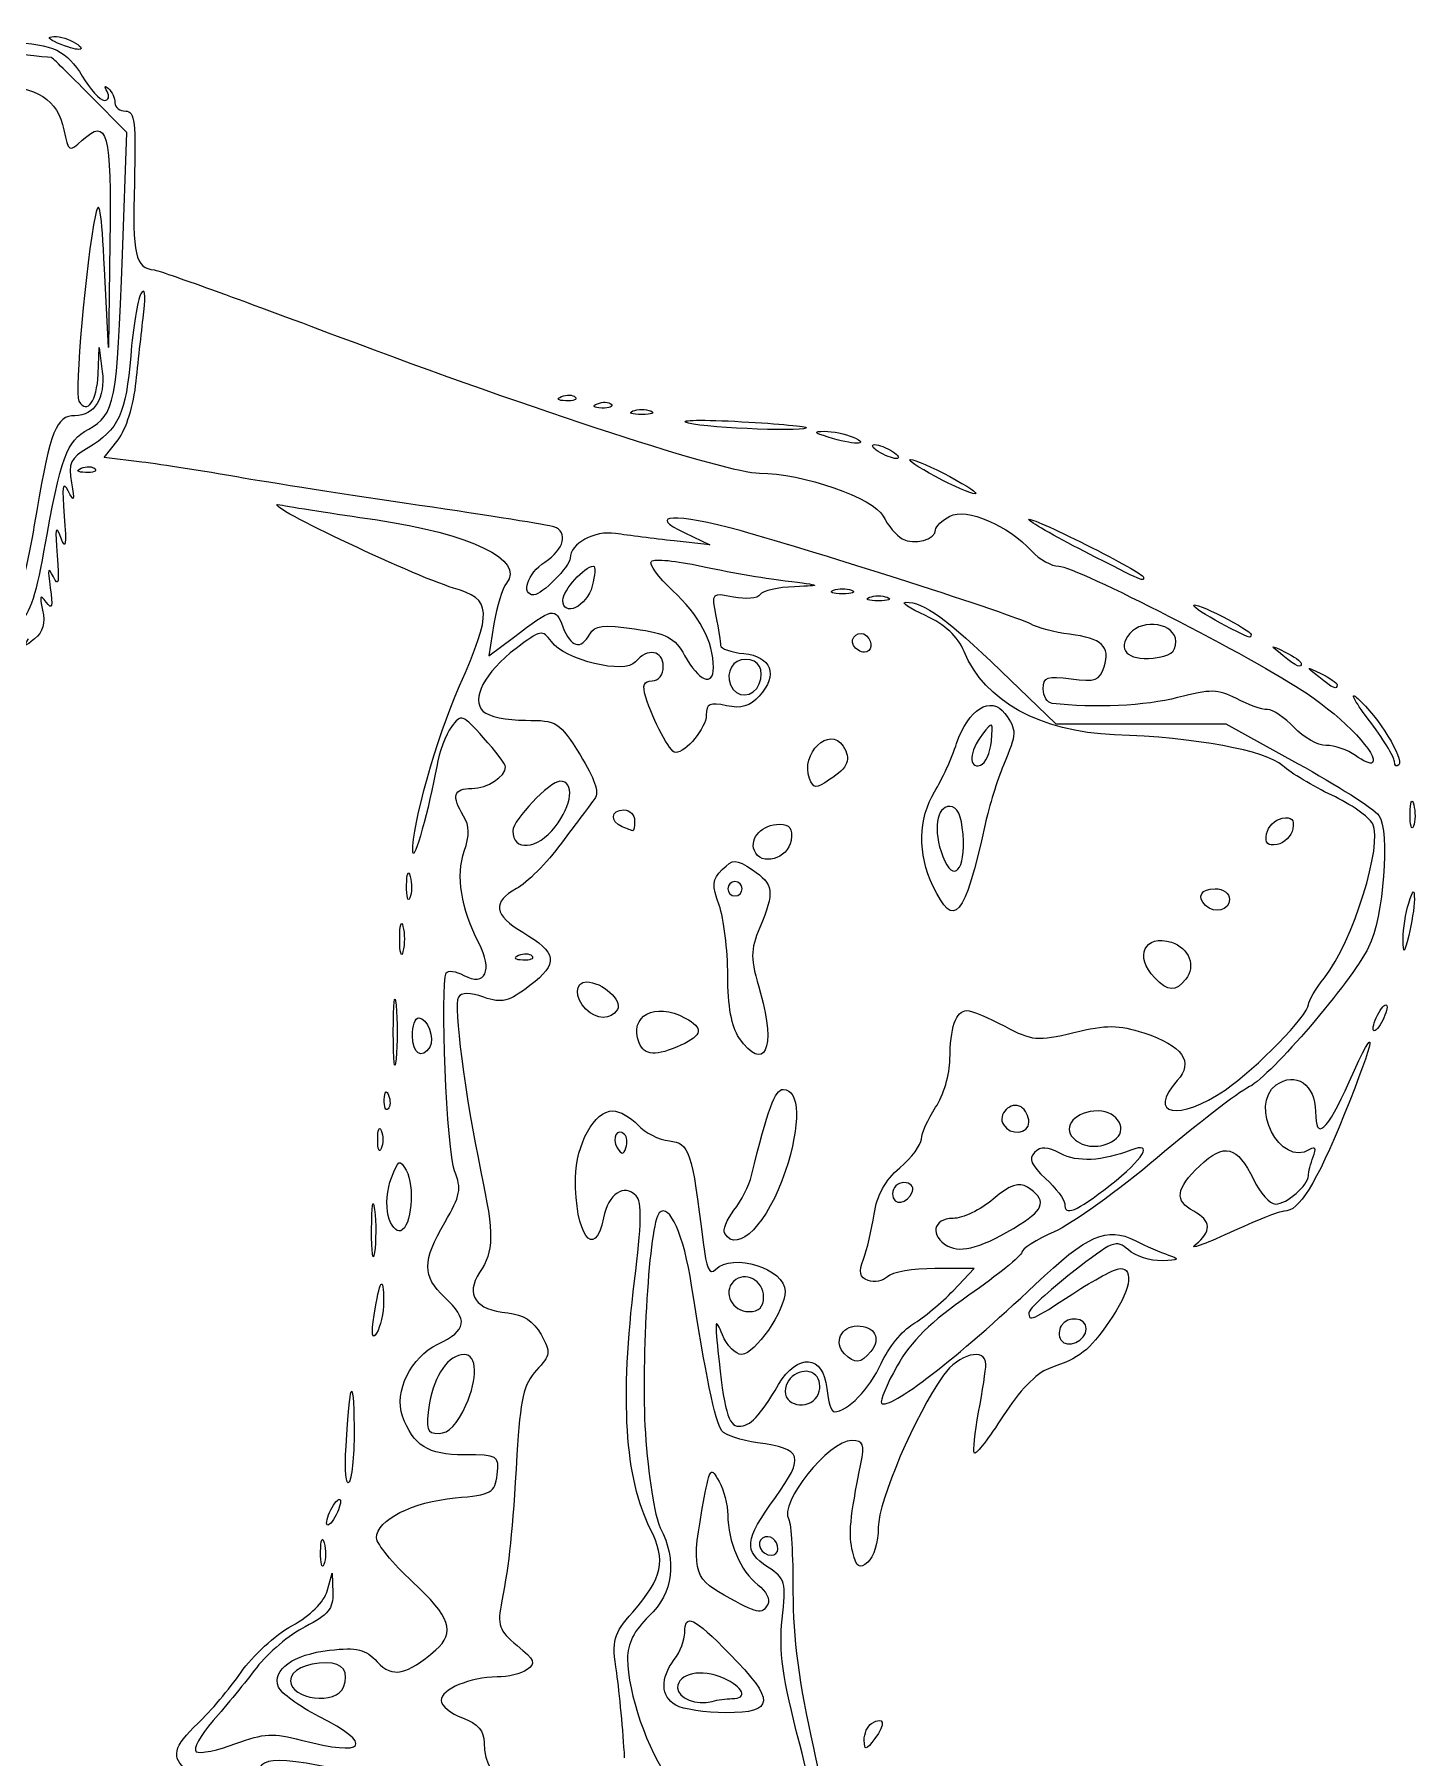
# Model space of a CAD drawing. Extents: x 13 to 164, y 70 to 181.
# Drawn here: x 112.6 to 163.5, y 112.9 to 176.5 of the extents above; entities that cross this region are included whole.
import ezdxf

# ---------------------------------------------------------------- set-up
doc = ezdxf.new("R2010")
doc.units = 0
doc.layers.add('Capa_1', color=7, linetype='CONTINUOUS')

msp = doc.modelspace()

# ---------------------------------------------------------------- linework, layer by layer
at = {"layer": 'Capa_1', "color": 7}
for points in [[(113.4135, 176.207842)], [(132.01701, 163.159454)], [(133.33993, 162.894871)], [(134.64631, 162.62477)], [(136.69683, 162.178361)], [(141.85621, 161.655792)], [(143.70829, 161.126625)], [(114.28993, 160.513611)], [(145.82496, 160.20056)], [(151.31506, 157.438857)], [(142.05464, 156.010158)], [(132.06658, 155.642231)], [(143.37756, 155.745575)], [(156.34214, 154.794612)], [(142.79352, 153.964564)], [(154.6885, 154.115135)], [(158.64165, 153.600566)], [(159.96457, 152.806814)], [(139.31522, 152.552018)], [(147.8815, 150.431377)], [(161.31824, 149.903384)], [(162.75829, 149.685148)], [(141.16969, 149.057942)], [(131.78284, 147.272155)], [(134.24945, 147.278909)], [(146.83519, 147.002669)], [(158.04095, 147.010468)], [(139.13243, 146.395992)], [(145.72283, 145.093148)], [(138.68121, 144.987015)], [(155.79093, 144.369655)], [(126.04259, 143.134932)], [(163.08055, 143.134932)], [(130.93663, 142.50153)], [(153.91365, 141.698618)], [(132.91329, 140.542017)], [(125.80558, 139.695349)], [(126.51037, 139.563058)], [(138.56393, 139.489641)], [(161.97264, 139.827641)], [(134.88136, 139.298474)], [(125.47292, 137.203856)], [(149.26454, 136.372939)], [(125.22923, 135.7266)], [(134.34318, 135.919995)], [(152.41195, 135.704452)], [(144.97057, 133.825407)], [(152.26383, 134.042701)], [(125.61548, 132.91859)], [(148.94318, 132.598772)], [(138.03898, 132.255917)], [(155.41615, 131.851472)], [(139.47496, 129.914568)], [(125.10011, 129.244307)], [(142.45896, 127.821341)], [(141.50272, 126.352175)], [(128.48834, 125.923287)], [(124.06123, 124.413347)], [(123.34348, 121.5714)], [(140.00412, 120.601753)], [(138.01975, 118.908342)], [(123.96939, 115.510351)], [(136.23384, 114.84571)], [(138.30597, 115.0891)], [(143.18754, 113.552127)]]:
    msp.add_lwpolyline(points, close=True, dxfattribs=at)
for points in [[(115.81005, 168.402667), (115.97222, 172.900583), (114.60106, 174.289646)], [(115.34595, 168.850509), (115.29365, 164.96352), (115.14656, 167.873937)], [(114.91142, 163.986948), (114.95372, 164.96352), (115.06173, 164.086342)], [(116.52265, 160.737586), (115.13388, 160.911589), (115.64542, 161.561905)], [(136.56454, 158.120666), (137.49058, 157.68001), (136.16766, 157.827441)], [(129.52062, 154.764976), (129.3325, 153.588485), (130.23662, 154.267684)], [(148.24217, 153.023028), (150.26231, 151.07293), (153.40158, 151.07293), (156.54085, 151.07293), (159.18665, 149.614671)], [(163.33884, 147.765139), (163.33904, 147.76514)], [(126.29717, 145.119307), (126.29737, 145.119307)], [(125.00456, 132.419308), (125.00486, 132.419308)], [(146.46997, 130.149201), (147.24707, 130.964599), (145.79528, 130.964599)], [(151.38135, 128.743949), (151.38121, 128.743949)], [(123.12217, 120.513058), (123.12237, 120.513058)], [(123.36377, 119.058351), (123.54726, 119.719809), (123.57366, 118.997581)]]:
    msp.add_lwpolyline(points, dxfattribs=at)
for points in [[(113.18246, 175.678631), (112.70573, 175.678631), (108.21642, 176.291301), (106.97907, 176.525228)], [(111.69373, 176.241725), (113.24824, 176.172635), (113.76939, 175.924121), (114.32126, 174.988759)], [(113.4135, 176.207842), (113.06458, 176.357777), (113.01952, 176.440187), (113.28121, 176.449778)], [(113.28121, 176.449778), (113.49949, 176.457778), (113.85668, 176.348906), (114.07496, 176.207842)], [(114.07496, 176.207842), (114.55861, 175.895284), (114.14086, 175.895284), (113.4135, 176.207842)], [(114.60106, 174.289646), (113.84691, 175.053553), (113.20854, 175.678631), (113.18246, 175.678631)], [(114.32126, 174.988759), (114.61256, 174.495061), (114.98099, 174.091125), (115.14001, 174.091125)], [(111.12327, 174.620811), (112.64132, 174.620811), (113.42136, 174.120344), (113.64483, 173.003012)], [(115.23881, 174.421854), (115.12823, 174.614007), (115.14941, 174.660199), (115.28931, 174.532098)], [(115.14001, 174.091125), (115.29903, 174.091125), (115.34348, 174.239953), (115.23881, 174.421854)], [(115.28931, 174.532098), (115.42178, 174.41083), (115.53017, 174.172705), (115.53017, 174.002931)], [(115.53017, 174.002931), (115.53017, 173.833156), (115.70876, 173.694232), (115.92704, 173.694209)], [(115.92704, 173.694209), (116.25841, 173.694175), (116.31142, 173.257441), (116.2482, 171.048376)], [(114.32459, 172.622564), (115.25692, 173.466314), (115.4009, 172.934569), (115.34595, 168.850509)], [(113.64483, 173.003012), (113.80768, 172.188755), (113.83088, 172.175769), (114.32459, 172.622564)], [(115.14656, 167.873937), (115.0381, 170.019946), (114.94978, 170.541133), (114.81028, 169.858312)], [(116.2482, 171.048376), (116.1713, 168.36248), (116.2756, 167.907421), (116.98538, 167.830292)], [(114.81028, 169.858312), (114.45646, 168.12645), (114.02656, 163.27211), (114.20188, 162.988432)], [(114.56139, 161.952816), (115.53359, 162.500626), (115.61181, 162.904636), (115.81005, 168.402667)], [(116.98538, 167.830292), (117.20366, 167.806572), (120.23975, 166.709674), (123.73225, 165.392739)], [(116.49096, 166.94743), (116.36506, 166.729149), (116.19453, 165.698298), (116.11199, 164.656651)], [(116.59594, 166.285972), (116.67444, 166.956023), (116.63584, 167.198699), (116.49096, 166.94743)], [(116.31449, 163.719929), (116.40109, 164.54917), (116.52779, 165.703888), (116.59594, 166.285972)], [(123.73225, 165.392739), (131.04625, 162.634811), (138.13478, 160.333259), (139.31951, 160.331761)], [(116.11199, 164.656651), (115.94431, 162.540681), (115.65931, 161.924292), (114.54403, 161.265477)], [(115.06173, 164.086342), (115.18299, 163.101396), (114.78111, 162.449979), (114.0522, 162.449979)], [(114.20188, 162.988432), (114.5127, 162.48552), (114.868, 162.985532), (114.91142, 163.986948)], [(115.64542, 161.561905), (115.94606, 161.944112), (116.2219, 162.833816), (116.31449, 163.719929)], [(132.17687, 162.999603), (131.86864, 163.012303), (131.80595, 163.074993), (132.01701, 163.159454)], [(132.01701, 163.159448), (132.20801, 163.235878), (132.43621, 163.226478), (132.52413, 163.138568)], [(132.52413, 163.138568), (132.61203, 163.050648), (132.45573, 162.988115), (132.17687, 162.999603)], [(133.49978, 162.73502), (133.19156, 162.74772), (133.12886, 162.81041), (133.33993, 162.894871)], [(133.33993, 162.894864), (133.53093, 162.971294), (133.75913, 162.961894), (133.84705, 162.873984)], [(133.84705, 162.873984), (133.93495, 162.786064), (133.77865, 162.723532), (133.49978, 162.73502)], [(114.0522, 162.449979), (113.36816, 162.449979), (113.14287, 161.888454), (112.64733, 158.948351)], [(134.97704, 162.491317), (134.61324, 162.491317), (134.46441, 162.551377), (134.64631, 162.62477)], [(134.64631, 162.62477), (134.82821, 162.69817), (135.12587, 162.69817), (135.30777, 162.62477)], [(135.30777, 162.62477), (135.48967, 162.55137), (135.34087, 162.491317), (134.97704, 162.491317)], [(136.69683, 162.178362), (136.26027, 162.28582), (137.03418, 162.314932), (138.41662, 162.243052)], [(138.41662, 162.243052), (139.79907, 162.171172), (140.97977, 162.069168), (141.04041, 162.01637)], [(112.91156, 157.42246), (113.55793, 161.018898), (113.72677, 161.482533), (114.56139, 161.952816)], [(141.04041, 162.01637), (141.2424, 161.84048), (137.50294, 161.97994), (136.69683, 162.178361)], [(141.85621, 161.655792), (141.32447, 161.826085), (141.29852, 161.869152), (141.72391, 161.875404)], [(141.72391, 161.875404), (142.01496, 161.879704), (142.49121, 161.780854), (142.78225, 161.655792)], [(142.78225, 161.655792), (143.45646, 161.36607), (142.76085, 161.36607), (141.85621, 161.655792)], [(114.54403, 161.265477), (113.8882, 160.878066), (113.80001, 160.694247), (113.92629, 159.977885)], [(143.70829, 161.126625), (143.49001, 161.26769), (143.43048, 161.383104), (143.576, 161.383104)], [(143.576, 161.383104), (143.72152, 161.383104), (144.01918, 161.26769), (144.23746, 161.126625)], [(144.36975, 160.870146), (144.22423, 160.870146), (143.92657, 160.98556), (143.70829, 161.126625)], [(144.23746, 161.126625), (144.45574, 160.98556), (144.51527, 160.870146), (144.36975, 160.870146)], [(114.44979, 160.35376), (114.14156, 160.36646), (114.07887, 160.42915), (114.28993, 160.513611)], [(114.28993, 160.513605), (114.48093, 160.590035), (114.70913, 160.580635), (114.79705, 160.492725)], [(114.79705, 160.492725), (114.88495, 160.404805), (114.72865, 160.342272), (114.44979, 160.35376)], [(120.02808, 160.190099), (118.86392, 160.395514), (117.28647, 160.641883), (116.52265, 160.737586)], [(139.31951, 160.331761), (140.89865, 160.329661), (143.553, 159.407161), (143.88729, 158.744086)], [(145.82496, 160.20056), (145.17011, 160.551209), (144.75339, 160.838107), (144.89891, 160.838107)], [(144.89891, 160.838107), (145.04444, 160.838107), (145.69928, 160.551209), (146.35412, 160.20056)], [(113.80598, 159.671389), (113.60448, 160.069809), (113.56764, 159.841005), (113.65686, 158.745347)], [(113.92629, 159.977885), (114.04659, 159.295485), (114.02449, 159.239272), (113.80598, 159.671389)], [(126.77496, 159.139349), (124.22834, 159.511848), (121.19225, 159.984685), (120.02808, 160.190099)], [(147.28016, 159.563012), (147.13464, 159.563012), (146.4798, 159.84991), (145.82496, 160.20056)], [(146.35412, 160.20056), (147.00897, 159.84991), (147.42569, 159.563012), (147.28016, 159.563012)], [(128.03338, 156.088131), (126.44831, 156.563029), (120.65358, 159.336864), (121.61575, 159.160136)], [(121.61575, 159.160136), (122.05232, 159.079946), (123.63694, 158.83369), (125.13715, 158.612898)], [(131.73589, 158.347435), (131.55399, 158.410485), (129.32157, 158.76685), (126.77496, 159.139349)], [(146.35036, 158.74328), (146.95622, 159.067524), (148.51093, 158.402303), (149.37169, 157.450531)], [(112.64733, 158.948351), (112.40857, 157.531777), (112.10211, 156.0805), (111.9663, 155.723291)], [(113.532, 157.951597), (113.34479, 158.460415), (113.31445, 158.307772), (113.40053, 157.290139)], [(113.65686, 158.745347), (113.74526, 157.660108), (113.71346, 157.458305), (113.532, 157.951597)], [(125.13715, 158.612898), (128.66503, 158.093677), (130.68568, 157.118587), (129.98451, 156.273736)], [(138.60328, 158.209556), (136.22648, 158.86654), (135.10027, 158.817436), (136.56454, 158.120666)], [(143.88729, 158.744086), (144.0585, 158.404483), (144.37569, 158.02751), (144.59216, 157.906371)], [(145.82496, 158.235126), (145.82496, 158.359957), (146.06139, 158.588625), (146.35036, 158.74328)], [(149.26454, 158.619209), (149.26454, 158.691829), (150.21704, 158.272345), (151.38121, 157.687013)], [(151.31506, 157.438857), (150.18727, 158.015427), (149.26454, 158.546586), (149.26454, 158.619209)], [(131.40517, 157.049886), (132.11283, 157.513566), (132.27752, 158.159682), (131.73589, 158.347435)], [(134.01086, 158.102637), (133.23091, 158.222136), (132.33121, 157.732661), (132.33121, 157.188838)], [(136.16766, 157.827441), (135.44006, 157.908531), (134.4695, 158.032367), (134.01086, 158.102637)], [(149.32943, 154.764525), (148.77294, 155.072372), (141.48744, 157.412326), (138.60328, 158.209556)], [(144.59216, 157.906371), (145.0256, 157.663806), (145.82496, 157.876971), (145.82496, 158.235126)], [(111.9021, 154.675249), (112.36333, 155.054929), (112.60357, 155.708708), (112.91156, 157.42246)], [(113.40053, 157.290139), (113.48273, 156.318226), (113.44533, 156.107623), (113.25947, 156.496389)], [(132.33121, 157.188838), (132.33121, 156.893597), (131.28872, 155.83493), (130.99798, 155.83493)], [(135.33368, 157.073844), (135.43672, 157.176888), (136.26187, 157.098024), (137.16735, 156.8986)], [(149.37169, 157.450531), (149.64891, 157.144003), (150.09952, 156.89321), (150.37305, 156.89321)], [(153.49787, 156.493436), (153.49787, 156.315181), (153.59687, 156.272291), (151.31506, 157.438857)], [(151.38121, 157.687013), (152.54537, 157.10168), (153.49787, 156.564572), (153.49787, 156.493436)], [(113.25947, 156.496389), (113.06365, 156.906027), (113.03745, 156.816384), (113.14349, 156.099514)], [(130.99798, 155.83493), (130.49321, 155.83493), (130.75836, 156.626079), (131.40517, 157.049886)], [(132.06662, 155.642231), (132.06662, 156.00163), (132.8666, 156.893264), (133.18905, 156.893264)], [(133.18905, 156.893264), (133.27415, 156.893264), (133.25625, 156.565841), (133.14915, 156.16566)], [(136.11238, 156.001622), (135.58105, 156.4883), (135.23063, 156.970802), (135.33368, 157.073844)], [(137.16735, 156.8986), (138.07282, 156.699173), (139.46851, 156.455412), (140.26888, 156.356908)], [(150.37305, 156.89321), (150.99246, 156.89321), (157.55518, 153.526144), (159.53567, 152.192244)], [(112.99485, 155.570348), (112.77146, 155.880763), (112.74217, 155.815304), (112.86038, 155.269893)], [(113.14349, 156.099514), (113.24819, 155.391686), (113.21319, 155.266993), (112.99485, 155.570348)], [(128.25039, 152.474812), (129.473, 155.259236), (129.44869, 155.664094), (128.03338, 156.088131)], [(129.98451, 156.273736), (129.83284, 156.090991), (129.6241, 155.412049), (129.52062, 154.764976)], [(133.14915, 156.16566), (132.9467, 155.408614), (132.06658, 154.983074), (132.06658, 155.642231)], [(137.62304, 153.150327), (137.62304, 154.107058), (137.0972, 155.099563), (136.11238, 156.001622)], [(138.36519, 155.753148), (137.55206, 155.915777), (137.54282, 155.905799), (137.71399, 155.049952)], [(140.61522, 156.138915), (140.00535, 156.117515), (139.43518, 155.984853), (139.34819, 155.844098)], [(140.26888, 156.356908), (141.64153, 156.187974), (141.66118, 156.175607), (140.61522, 156.138915)], [(142.38537, 155.876704), (142.02157, 155.876704), (141.87274, 155.936764), (142.05464, 156.010158)], [(142.05464, 156.010158), (142.23654, 156.083558), (142.5342, 156.083558), (142.7161, 156.010158)], [(142.7161, 156.010158), (142.898, 155.936758), (142.7492, 155.876704), (142.38537, 155.876704)], [(112.86038, 155.269893), (112.9631, 154.7959), (112.86938, 154.456944), (112.5664, 154.211559)], [(130.23662, 154.267684), (131.71479, 155.378119), (131.78244, 155.392695), (132.06074, 154.660727)], [(139.34819, 155.844098), (139.26119, 155.703344), (138.81885, 155.662416), (138.36519, 155.753148)], [(143.70829, 155.612121), (143.34449, 155.612121), (143.19566, 155.672181), (143.37756, 155.745575)], [(143.37756, 155.745575), (143.55946, 155.818975), (143.85712, 155.818975), (144.03902, 155.745575)], [(144.03902, 155.745575), (144.22092, 155.672175), (144.07212, 155.612121), (143.70829, 155.612121)], [(145.44844, 155.069392), (144.85527, 155.338801), (144.5266, 155.56184), (144.71807, 155.565036)], [(144.71807, 155.565036), (145.38248, 155.576126), (146.23264, 154.962889), (148.24217, 153.023028)], [(155.34996, 155.449752), (155.34996, 155.521992), (155.82621, 155.338137), (156.40829, 155.041179)], [(156.34214, 154.794612), (155.79644, 155.082698), (155.34996, 155.37751), (155.34996, 155.449752)], [(132.06074, 154.660727), (132.35182, 153.895124), (132.72703, 153.791759), (133.05937, 154.385619)], [(133.05937, 154.385619), (133.24097, 154.71013), (133.55907, 154.748373), (134.70496, 154.583464)], [(134.70496, 154.583464), (135.89908, 154.411612), (136.19387, 154.255558), (136.55493, 153.604125)], [(137.71399, 155.049952), (137.80949, 154.572461), (137.88763, 154.085151), (137.88763, 153.967041)], [(146.87182, 153.74693), (146.64109, 154.303958), (146.16995, 154.741698), (145.44844, 155.069392)], [(150.7653, 154.38437), (150.22955, 154.45296), (149.58341, 154.624032), (149.32943, 154.764525)], [(154.6885, 154.115135), (154.6885, 154.779439), (153.47244, 154.986677), (152.98943, 154.404683)], [(157.46662, 154.374345), (157.46662, 154.201262), (157.46462, 154.201956), (156.34214, 154.794612)], [(156.40829, 155.041179), (156.99037, 154.744222), (157.46662, 154.444147), (157.46662, 154.374345)], [(112.5664, 154.211559), (112.19455, 153.909962), (112.15688, 153.909645), (112.33751, 154.209659)], [(131.64151, 154.109739), (131.30897, 154.564515), (131.24225, 154.551839), (130.33789, 153.862054)], [(134.74629, 153.362465), (134.3538, 152.889539), (132.14501, 153.421165), (131.64151, 154.109739)], [(137.88763, 153.967041), (137.88763, 153.848931), (138.2736, 153.714986), (138.74535, 153.669385)], [(142.79355, 153.964564), (142.61282, 154.256989), (143.03019, 154.572748), (143.27451, 154.328432)], [(143.19471, 153.718263), (143.05778, 153.718263), (142.87724, 153.829099), (142.79352, 153.964564)], [(143.27451, 154.328432), (143.52607, 154.076869), (143.47919, 153.718263), (143.19471, 153.718263)], [(152.04124, 153.184604), (152.28083, 153.939495), (151.97204, 154.229872), (150.7653, 154.38437)], [(152.98943, 154.404683), (152.50515, 153.821161), (152.89793, 153.412157), (153.85343, 153.50491)], [(153.85343, 153.50491), (154.48509, 153.56622), (154.6885, 153.714864), (154.6885, 154.115135)], [(158.64167, 153.600566), (158.14848, 153.995692), (158.15173, 154.000577), (158.72337, 153.723547)], [(130.33789, 153.862054), (129.16116, 152.964514), (128.65753, 151.993316), (129.12795, 151.528773)], [(135.77095, 153.189597), (135.77095, 153.793522), (135.18595, 153.892217), (134.74629, 153.362465)], [(136.55493, 153.604125), (137.08061, 152.655668), (137.62304, 152.42521), (137.62304, 153.150327)], [(138.8135, 153.454181), (138.33738, 153.454181), (138.06639, 153.000677), (138.25258, 152.515468)], [(138.74535, 153.669385), (139.76709, 153.570625), (140.01901, 152.878429), (139.31595, 152.101557)], [(139.31522, 152.552016), (139.51387, 153.069693), (139.30002, 153.454181), (138.8135, 153.454181)], [(152.42157, 150.674137), (149.69877, 150.770687), (147.63022, 151.916001), (146.87182, 153.74693)], [(159.31868, 153.312078), (159.31868, 153.109613), (159.18147, 153.168081), (158.64165, 153.600566)], [(158.72337, 153.723547), (159.05079, 153.564879), (159.31868, 153.379719), (159.31868, 153.312078)], [(135.35624, 152.660431), (135.59456, 152.660431), (135.77095, 152.885504), (135.77095, 153.189597)], [(149.79371, 152.370164), (149.79371, 152.803165), (149.93888, 152.854682), (150.82433, 152.735918)], [(150.82433, 152.735918), (151.71838, 152.616001), (151.87965, 152.675468), (152.04124, 153.184604)], [(159.96459, 152.806814), (159.4714, 153.20194), (159.47464, 153.206825), (160.04629, 152.929795)], [(160.6416, 152.518326), (160.6416, 152.315862), (160.50439, 152.374329), (159.96457, 152.806814)], [(160.04629, 152.929795), (160.37371, 152.771127), (160.6416, 152.585967), (160.6416, 152.518326)], [(126.52796, 146.360162), (126.49046, 147.322888), (127.38915, 150.5134), (128.25039, 152.474812)], [(135.12518, 152.065118), (134.98875, 152.50738), (135.04818, 152.660431), (135.35624, 152.660431)], [(136.21993, 150.014598), (136.02307, 150.014598), (135.39459, 151.191771), (135.12518, 152.065118)], [(139.31595, 152.101557), (138.9702, 151.719517), (138.64901, 151.625272), (138.10212, 151.745388)], [(138.25258, 152.515468), (138.44927, 152.002904), (139.11327, 152.02574), (139.31522, 152.552018)], [(146.59966, 150.353207), (147.01472, 151.610848), (147.8786, 152.143023), (148.38372, 151.452236)], [(150.12444, 151.827228), (149.94253, 151.848658), (149.79371, 152.09297), (149.79371, 152.370164)], [(154.75391, 152.042974), (153.59759, 151.737534), (151.65491, 151.647002), (150.12444, 151.827228)], [(156.92358, 152.005644), (156.24069, 152.35878), (155.96728, 152.363485), (154.75391, 152.042974)], [(159.53567, 152.192244), (160.91267, 151.2648), (162.20333, 149.900058), (161.94641, 149.643132)], [(161.79223, 151.250597), (161.2609, 151.952968), (161.08614, 152.297344), (161.4039, 152.015874)], [(129.13727, 150.562258), (128.35521, 151.435425), (128.31023, 151.450525), (127.95001, 150.960821)], [(129.12795, 151.528773), (129.30815, 151.35082), (130.00637, 151.205222), (130.67955, 151.205222)], [(137.35845, 151.399543), (137.35845, 150.926619), (136.60871, 150.014598), (136.21993, 150.014598)], [(138.10212, 151.745388), (137.48798, 151.880276), (137.35845, 151.820038), (137.35845, 151.399543)], [(148.38372, 151.452236), (148.8274, 150.84547), (148.82413, 150.738636), (148.32532, 149.544818)], [(158.06882, 151.601592), (157.86868, 151.601592), (157.35332, 151.783417), (156.92358, 152.005644)], [(159.05412, 150.940134), (158.71235, 151.303936), (158.26896, 151.601592), (158.06882, 151.601592)], [(161.4039, 152.015874), (162.15184, 151.353343), (163.13026, 149.768708), (162.92076, 149.559203)], [(127.95001, 150.960821), (127.74409, 150.680876), (127.50005, 150.026032), (127.40771, 149.505613)], [(130.67955, 151.205222), (131.85656, 151.205222), (131.93397, 151.156202), (132.6979, 149.927065)], [(141.16969, 149.057944), (140.81897, 149.971918), (141.91578, 151.028923), (142.40778, 150.25109)], [(147.88147, 150.431378), (147.95027, 151.169076), (147.93507, 151.181051), (147.55074, 150.691133)], [(160.2403, 150.278677), (159.92968, 150.278677), (159.3959, 150.576333), (159.05412, 150.940134)], [(162.75829, 149.685148), (162.75829, 149.843776), (162.32356, 150.548229), (161.79223, 151.250597)], [(129.95013, 149.490695), (129.95013, 149.580905), (129.58434, 150.063106), (129.13727, 150.562258)], [(142.40778, 150.25109), (142.71863, 149.759635), (142.60416, 149.474613), (141.9111, 149.014442)], [(145.78571, 148.565238), (146.05407, 149.005293), (146.42035, 149.80988), (146.59966, 150.353207)], [(147.55074, 150.691133), (147.06382, 150.070386), (147.02142, 149.399313), (147.47864, 149.549435)], [(147.47864, 149.549435), (147.66054, 149.609165), (147.84183, 150.006037), (147.8815, 150.431377)], [(158.63511, 149.53034), (158.00716, 150.09303), (155.42983, 150.56747), (152.42157, 150.674137)], [(161.31824, 149.903434), (161.03599, 150.109816), (160.55092, 150.278677), (160.2403, 150.278677)], [(127.40771, 149.505613), (127.13828, 147.987243), (126.54695, 145.873), (126.52796, 146.360162)], [(128.70659, 148.691683), (129.27771, 148.691683), (129.95013, 149.123734), (129.95013, 149.490695)], [(132.6979, 149.927065), (133.24022, 149.054496), (133.41305, 148.542821), (133.24256, 148.314592)], [(148.32532, 149.544818), (148.09977, 149.00502), (147.7968, 148.02658), (147.65203, 147.370504)], [(160.44787, 148.441262), (159.75418, 148.768446), (158.93844, 149.258531), (158.63511, 149.53034)], [(159.18665, 149.614671), (160.64184, 148.812629), (161.9888, 147.949426), (162.17989, 147.696442)], [(161.94641, 149.643132), (161.88321, 149.579882), (161.60049, 149.697002), (161.31824, 149.903384)], [(162.92076, 149.559203), (162.83136, 149.469843), (162.75829, 149.526523), (162.75829, 149.685148)], [(131.95785, 148.956265), (131.58878, 148.956265), (130.21454, 147.515038), (130.21454, 147.127979)], [(131.78284, 147.272155), (132.41318, 148.073507), (132.50492, 148.956265), (131.95785, 148.956265)], [(141.9111, 149.014442), (141.39943, 148.674704), (141.31485, 148.679667), (141.16969, 149.057942)], [(128.40204, 147.668566), (127.94514, 148.400173), (128.03191, 148.691683), (128.70659, 148.691683)], [(133.24256, 148.314592), (133.10521, 148.130719), (132.55168, 147.389415), (132.0125, 146.667246)], [(145.72281, 145.093148), (145.16013, 146.278899), (145.18366, 147.57803), (145.78571, 148.565238)], [(161.95626, 147.384615), (161.82034, 147.638588), (161.14156, 148.114079), (160.44787, 148.441262)], [(163.33904, 147.76514), (163.34404, 148.201703), (163.40374, 148.348266), (163.47081, 148.090834)], [(128.42434, 146.373796), (128.62893, 146.96067), (128.62282, 147.315008), (128.40204, 147.668566)], [(134.24944, 147.278909), (133.78875, 147.464801), (133.83502, 147.897431), (134.31554, 147.897431)], [(134.31554, 147.897431), (134.53382, 147.897431), (134.71242, 147.718837), (134.71242, 147.500556)], [(146.35412, 148.029724), (145.8465, 148.029724), (145.71952, 147.150863), (146.08736, 146.183361)], [(146.83519, 147.002669), (146.77789, 147.701796), (146.62428, 148.029724), (146.35412, 148.029724)], [(158.04095, 147.010468), (158.09225, 147.276674), (158.35196, 147.536426), (158.61817, 147.587691)], [(158.61817, 147.587691), (158.9677, 147.655011), (159.07628, 147.546431), (159.00897, 147.196895)], [(162.17989, 147.696442), (162.60594, 147.132393), (162.35765, 143.903014), (161.80535, 142.825001)], [(163.46081, 147.297084), (163.38831, 147.117953), (163.33345, 147.328574), (163.33884, 147.765139)], [(163.47081, 148.090834), (163.53791, 147.833402), (163.53351, 147.476214), (163.46081, 147.297084)], [(130.21454, 147.127979), (130.21454, 146.348045), (131.12152, 146.431426), (131.78284, 147.272155)], [(134.64632, 147.12457), (134.60992, 147.13605), (134.43135, 147.20551), (134.24945, 147.278909)], [(134.71242, 147.500556), (134.71242, 147.282275), (134.68262, 147.113082), (134.64632, 147.12457)], [(139.13243, 146.395992), (138.94914, 146.873652), (139.42886, 147.368265), (140.07544, 147.368265)], [(140.07544, 147.368265), (140.43708, 147.368265), (140.54736, 147.208179), (140.48555, 146.772953)], [(147.65203, 147.370504), (146.88305, 143.885415), (146.50674, 143.441188), (145.72283, 145.093148)], [(146.08736, 146.183361), (146.47815, 145.155518), (146.94472, 145.66668), (146.83519, 147.002669)], [(158.43174, 146.619672), (158.08221, 146.552352), (157.97363, 146.660932), (158.04095, 147.010468)], [(159.00897, 147.196895), (158.95767, 146.93069), (158.69795, 146.670938), (158.43174, 146.619672)], [(160.1788, 141.703141), (161.22201, 143.027479), (162.35314, 146.643033), (161.95626, 147.384615)], [(128.96277, 142.987497), (128.30966, 144.247548), (128.1134, 145.481832), (128.42434, 146.373796)], [(132.0125, 146.667246), (131.47332, 145.945079), (130.72918, 145.192056), (130.35886, 144.993862)], [(140.48555, 146.772953), (140.38825, 146.087656), (139.36061, 145.801377), (139.13243, 146.395992)], [(126.29737, 145.119307), (126.30237, 145.55587), (126.36207, 145.702433), (126.42914, 145.445001)], [(137.83336, 144.37552), (137.56272, 145.123968), (137.58027, 145.322387), (137.94979, 145.691904)], [(137.94979, 145.691904), (138.35353, 146.095648), (138.4337, 146.095021), (139.06221, 145.683204)], [(139.06221, 145.683204), (139.84813, 145.168249), (139.88623, 144.87355), (139.33685, 143.558702)], [(126.41914, 144.651251), (126.34664, 144.472121), (126.29178, 144.682741), (126.29717, 145.119307)], [(126.42914, 145.445001), (126.49624, 145.187569), (126.49184, 144.830381), (126.41914, 144.651251)], [(138.41662, 145.251599), (138.2711, 145.251599), (138.15204, 145.132536), (138.15204, 144.987015)], [(138.68121, 144.987015), (138.68121, 145.132536), (138.56214, 145.251599), (138.41662, 145.251599)], [(130.35886, 144.993862), (129.44346, 144.503954), (129.51309, 144.013084), (130.58795, 143.378899)], [(138.15204, 144.987015), (138.15204, 144.841495), (138.2711, 144.722432), (138.41662, 144.722432)], [(138.41662, 144.722432), (138.56214, 144.722432), (138.68121, 144.841495), (138.68121, 144.987015)], [(155.79093, 144.369655), (155.45549, 144.705091), (155.61659, 144.987016), (156.14371, 144.987016)], [(156.67287, 144.590141), (156.67287, 144.187336), (156.11317, 144.047411), (155.79093, 144.369655)], [(156.14371, 144.987016), (156.43769, 144.987016), (156.67287, 144.810626), (156.67287, 144.590141)], [(163.08055, 143.134932), (163.07755, 143.498734), (163.17095, 144.094047), (163.28746, 144.457849)], [(163.28746, 144.457849), (163.45345, 144.976165), (163.49823, 145.004796), (163.49436, 144.590141)], [(163.49436, 144.590141), (163.49136, 144.299099), (163.39856, 143.703787), (163.28746, 143.267224)], [(126.04259, 143.134932), (126.04259, 143.644255), (126.09709, 143.852615), (126.16359, 143.597953)], [(138.15204, 141.785957), (138.15204, 142.725511), (138.00864, 143.890815), (137.83336, 144.37552)], [(126.16359, 142.671912), (126.09699, 142.41725), (126.04259, 142.625612), (126.04259, 143.134932)], [(126.16359, 143.597953), (126.23009, 143.343292), (126.23009, 142.926573), (126.16359, 142.671912)], [(130.58795, 143.378899), (131.86339, 142.626369), (131.91646, 142.22706), (130.84924, 141.413045)], [(139.33685, 143.558702), (138.97405, 142.690406), (138.97632, 142.449902), (139.35975, 141.131005)], [(153.91365, 141.698623), (153.13571, 142.476554), (153.5377, 143.325903), (154.53413, 143.009647)], [(163.28746, 143.267224), (163.10603, 142.554246), (163.08498, 142.540784), (163.08055, 143.134932)], [(128.41231, 141.785916), (129.20779, 141.360188), (129.48857, 141.973082), (128.96277, 142.987497)], [(130.42952, 142.522416), (130.21845, 142.437956), (130.28114, 142.37526), (130.58937, 142.362566)], [(130.93663, 142.501536), (130.84873, 142.589456), (130.62051, 142.598856), (130.42952, 142.522416)], [(130.58937, 142.362566), (130.86828, 142.351086), (131.02455, 142.413616), (130.93663, 142.50153)], [(154.53413, 143.009647), (155.17897, 142.804984), (155.44472, 142.112712), (155.05754, 141.646188)], [(161.80535, 142.825001), (161.13416, 141.514919), (158.21257, 138.097112), (157.40842, 137.681274)], [(128.06863, 134.569823), (127.78547, 135.273866), (127.52667, 141.430733), (127.76137, 141.879376)], [(127.76137, 141.879376), (127.81867, 141.988911), (128.1116, 141.946856), (128.41231, 141.785916)], [(125.80558, 139.695349), (125.80558, 140.786755), (125.85228, 141.23324), (125.90937, 140.687537)], [(130.84924, 141.413045), (130.05592, 140.807949), (129.81976, 140.747862), (129.15104, 140.980975)], [(132.91329, 140.542016), (132.49183, 140.963476), (132.50856, 141.547433), (132.94209, 141.547433)], [(132.94209, 141.547433), (133.5101, 141.547433), (134.27855, 140.857283), (134.07581, 140.529237)], [(138.56392, 139.489638), (138.29438, 139.874454), (138.15204, 140.668048), (138.15204, 141.785957)], [(155.05754, 141.646188), (154.66801, 141.176833), (154.42426, 141.188007), (153.91365, 141.698618)], [(159.58349, 140.719262), (159.58349, 140.844741), (159.85138, 141.287486), (160.1788, 141.703141)], [(125.90937, 140.687537), (125.96647, 140.141834), (125.96647, 139.248865), (125.90937, 138.703162)], [(128.20799, 140.982575), (128.02203, 140.68168), (128.45127, 137.359707), (129.04092, 134.536421)], [(129.15104, 140.980975), (128.62484, 141.164411), (128.32067, 141.164943), (128.20799, 140.982575)], [(134.88136, 139.298474), (134.49484, 140.30573), (135.45034, 140.820815), (136.58193, 140.215208)], [(139.35975, 141.131005), (139.95218, 139.093086), (139.49792, 138.156175), (138.56393, 139.489641)], [(156.50824, 137.556798), (157.67418, 138.35898), (159.58349, 140.322442), (159.58349, 140.719262)], [(162.22912, 140.489099), (162.37019, 140.70738), (162.4856, 140.766912), (162.4856, 140.621391)], [(162.4856, 140.621391), (162.4856, 140.47587), (162.37019, 140.178214), (162.22912, 139.959933)], [(126.51037, 139.563058), (126.51037, 139.92686), (126.6167, 140.224516), (126.74665, 140.224516)], [(126.74665, 140.224516), (127.05523, 140.224516), (127.34831, 139.451724), (127.15708, 139.142307)], [(134.07581, 140.529237), (133.832, 140.134761), (133.31486, 140.140447), (132.91329, 140.542017)], [(136.58193, 140.215208), (137.26988, 139.847032), (137.22623, 139.576088), (136.4198, 139.208654)], [(146.35258, 138.682022), (146.35458, 139.858666), (146.5728, 140.489351), (146.97794, 140.490335)], [(146.97794, 140.490335), (147.14427, 140.490864), (147.77269, 140.230313), (148.37443, 139.911612)], [(150.92309, 139.681112), (152.14186, 139.973487), (152.56111, 139.970799), (153.50892, 139.664522)], [(161.08967, 137.862578), (162.19738, 140.345253), (162.07115, 139.51561), (160.9052, 136.650056)], [(161.97264, 139.827641), (161.97264, 139.973162), (162.08806, 140.270818), (162.22912, 140.489099)], [(162.22912, 139.959933), (162.08806, 139.741651), (161.97264, 139.68212), (161.97264, 139.827641)], [(125.90937, 138.703162), (125.85227, 138.157459), (125.80558, 138.603942), (125.80558, 139.695349)], [(127.15708, 139.142307), (126.86887, 138.675981), (126.51037, 138.909222), (126.51037, 139.563058)], [(148.37443, 139.911612), (149.39524, 139.370952), (149.56588, 139.355518), (150.92309, 139.681112)], [(153.50892, 139.664522), (154.94121, 139.201689), (155.36761, 138.593951), (154.74372, 137.904569)], [(136.4198, 139.208654), (135.51383, 138.795867), (135.06415, 138.822121), (134.88136, 139.298474)], [(145.82516, 136.917725), (146.11428, 137.354287), (146.35162, 138.148222), (146.35258, 138.682022)], [(158.39187, 137.743076), (159.09689, 138.258601), (159.84792, 137.751576), (159.84792, 136.760009)], [(125.47293, 137.203856), (125.48563, 137.512082), (125.54833, 137.574775), (125.63278, 137.363709)], [(139.03032, 134.403683), (139.63547, 136.856564), (139.89957, 137.578683), (140.19153, 137.578683)], [(140.19153, 137.578683), (140.8219, 137.578683), (140.85612, 136.301153), (140.27273, 134.548019)], [(154.74372, 137.904569), (153.58763, 136.627105), (154.80752, 136.386676), (156.50824, 137.556798)], [(157.40842, 137.681274), (156.96989, 137.454502), (155.43771, 136.274225), (154.00357, 135.058438)], [(159.62593, 135.356051), (158.55285, 134.692849), (157.36435, 136.991736), (158.39187, 137.743076)], [(159.84792, 136.760009), (159.84792, 135.638665), (160.26112, 136.00555), (161.08967, 137.862578)], [(125.61188, 136.85659), (125.52398, 136.76867), (125.46143, 136.92494), (125.47292, 137.203856)], [(125.63278, 137.363709), (125.70918, 137.172714), (125.69978, 136.944511), (125.61188, 136.85659)], [(132.53175, 134.310042), (132.54945, 135.559523), (133.23119, 136.785256), (133.90833, 136.785256)], [(133.90833, 136.785256), (134.16008, 136.785256), (134.57548, 136.553846), (134.83145, 136.271009)], [(145.29773, 135.746369), (145.29873, 135.954051), (145.53603, 136.481162), (145.82516, 136.917725)], [(148.9769, 136.931972), (148.60331, 137.162869), (148.09335, 136.652916), (148.32425, 136.279319)], [(149.26454, 136.372942), (149.26454, 136.582635), (149.1351, 136.834198), (148.9769, 136.931972)], [(151.81878, 136.785433), (150.99687, 136.785433), (150.47799, 136.206982), (150.91125, 135.773722)], [(152.41195, 135.704449), (152.95778, 136.050066), (152.55427, 136.785433), (151.81878, 136.785433)], [(125.22923, 135.7266), (125.22923, 136.090402), (125.28933, 136.23923), (125.36269, 136.057329)], [(134.34314, 135.920026), (134.07419, 136.188977), (133.85227, 135.784059), (134.07295, 135.427007)], [(134.83145, 136.271009), (135.08741, 135.988175), (135.61188, 135.720284), (135.99693, 135.675696)], [(148.32425, 136.279319), (148.5836, 135.859685), (149.26454, 135.927484), (149.26454, 136.372939)], [(160.9052, 136.650056), (159.85423, 134.067101), (159.24015, 133.08096), (158.68243, 133.080557)], [(125.36269, 135.39587), (125.28929, 135.213969), (125.22923, 135.3628), (125.22923, 135.7266)], [(125.36269, 136.057329), (125.43609, 135.875428), (125.43609, 135.577772), (125.36269, 135.39587)], [(134.39158, 135.425907), (134.45288, 135.609737), (134.43108, 135.832077), (134.34318, 135.919995)], [(135.99693, 135.675696), (136.7415, 135.589486), (136.82631, 135.334196), (137.24299, 131.92469)], [(144.50221, 134.688036), (144.93879, 135.062435), (145.29678, 135.538685), (145.29773, 135.746369)], [(150.91125, 135.773722), (151.27853, 135.406443), (151.89628, 135.377926), (152.41195, 135.704452)], [(152.26383, 134.042701), (153.50299, 135.008126), (153.8989, 135.674278), (153.03485, 135.340004)], [(155.57151, 134.759286), (156.47139, 135.621433), (156.96077, 135.497952), (157.55122, 134.25976)], [(125.7348, 134.319175), (125.98764, 134.984192), (126.04688, 135.014278), (126.28073, 134.596419)], [(134.07295, 135.427007), (134.23964, 135.157285), (134.30196, 135.157076), (134.39158, 135.425907)], [(149.47773, 135.252375), (149.24707, 135.021716), (149.3454, 134.786803), (149.87995, 134.291395)], [(150.43399, 135.209265), (149.94215, 135.472491), (149.70839, 135.483029), (149.47773, 135.252375)], [(154.00357, 135.058438), (152.56943, 133.842652), (150.85697, 132.609461), (150.1981, 132.318011)], [(153.03485, 135.340004), (151.97106, 134.928455), (151.04561, 134.881936), (150.43399, 135.209265)], [(159.58333, 134.400942), (159.58333, 134.524166), (159.66313, 134.83285), (159.76059, 135.086906)], [(159.76059, 135.086906), (159.88206, 135.403448), (159.83969, 135.488155), (159.62593, 135.356051)], [(125.61548, 132.91859), (125.52508, 133.27863), (125.57878, 133.908894), (125.7348, 134.319175)], [(126.28073, 134.596419), (126.61213, 134.00426), (126.47555, 132.492002), (126.07893, 132.362015)], [(127.70707, 132.670625), (128.28591, 133.658349), (128.33388, 133.910299), (128.06863, 134.569823)], [(129.04092, 134.536421), (129.53032, 132.193144), (129.52303, 131.630893), (128.99282, 130.82162)], [(133.56627, 132.839247), (133.23749, 131.195358), (132.50233, 132.240542), (132.53175, 134.310042)], [(140.27273, 134.548019), (139.63708, 132.637923), (138.51469, 131.486204), (138.03898, 132.255917)], [(138.3809, 133.115813), (138.64833, 133.46034), (138.94057, 134.039881), (139.03032, 134.403683)], [(143.55283, 132.970959), (143.65818, 133.672668), (143.96474, 134.227116), (144.50221, 134.688036)], [(149.87995, 134.291395), (150.26908, 133.930763), (150.58746, 133.510953), (150.58746, 133.358485)], [(155.35, 133.080767), (154.62701, 133.467698), (154.68543, 133.910373), (155.57151, 134.759286)], [(157.55122, 134.25976), (157.79105, 133.756835), (158.15929, 133.34535), (158.36953, 133.34535)], [(158.36953, 133.34535), (158.78498, 133.34535), (159.58333, 134.039643), (159.58333, 134.400942)], [(125.00486, 132.419308), (125.00686, 133.292433), (125.05576, 133.617722), (125.11463, 133.142174)], [(134.77517, 133.653576), (134.3147, 134.114046), (133.74439, 133.729886), (133.56627, 132.839247)], [(134.71197, 130.509587), (134.97032, 132.58699), (134.9875, 133.441259), (134.77517, 133.653576)], [(144.65638, 134.1396), (144.42597, 134.1396), (144.23746, 133.951084), (144.23746, 133.720677)], [(144.23746, 133.720677), (144.23746, 133.253441), (144.80704, 133.334811), (144.97057, 133.825407)], [(144.97057, 133.825407), (145.02817, 133.998214), (144.88677, 134.1396), (144.65638, 134.1396)], [(149.21068, 133.969369), (148.89434, 134.168908), (148.58475, 134.059899), (147.94936, 133.525251)], [(148.94318, 132.598772), (149.85309, 133.161126), (149.92312, 133.519969), (149.21068, 133.969369)], [(150.58746, 133.358485), (150.58746, 132.884343), (150.98561, 133.046853), (152.26383, 134.042701)], [(125.11463, 133.142174), (125.17353, 132.666625), (125.17233, 131.952249), (125.11163, 131.554673)], [(135.62464, 133.023114), (135.2568, 132.655271), (134.93865, 127.623113), (135.1105, 124.890922)], [(136.81604, 130.346048), (136.53019, 132.205768), (135.99958, 133.398049), (135.62464, 133.023114)], [(138.03897, 132.255917), (137.95957, 132.384336), (138.11347, 132.771289), (138.3809, 133.115813)], [(143.15894, 131.307875), (143.29, 131.652579), (143.46725, 132.40097), (143.55283, 132.970959)], [(147.94936, 133.525251), (147.48621, 133.135538), (146.81875, 132.816683), (146.46611, 132.816683)], [(155.4161, 131.851472), (156.02363, 132.325916), (156.00179, 132.731916), (155.35, 133.080767)], [(158.68243, 133.080557), (158.52309, 133.080444), (157.6188, 132.722494), (156.67292, 132.285117)], [(125.11163, 131.554673), (125.05123, 131.157097), (125.00308, 131.546173), (125.00456, 132.419308)], [(126.07893, 132.362015), (125.9144, 132.308095), (125.70584, 132.558548), (125.61548, 132.91859)], [(127.70107, 129.906266), (126.86805, 130.68885), (126.86923, 131.241097), (127.70707, 132.670625)], [(146.46611, 132.816683), (145.71974, 132.816683), (145.59891, 132.17573), (146.27405, 131.797899)], [(146.27405, 131.797899), (146.77961, 131.514977), (147.5764, 131.754049), (148.94318, 132.598772)], [(150.1981, 132.318011), (149.53923, 132.026561), (149.00016, 131.686731), (149.00016, 131.562834)], [(149.49579, 130.375268), (151.44079, 132.216335), (152.14061, 132.524286), (153.18685, 131.999508)], [(137.24299, 131.92469), (137.35929, 130.973079), (137.47804, 130.713557), (137.69699, 130.932502)], [(152.93747, 131.65451), (152.50003, 132.050382), (152.35657, 131.992703), (150.86611, 130.821728)], [(153.18685, 131.999508), (153.5763, 131.804168), (154.13307, 131.5628), (154.42411, 131.463136)], [(156.67292, 132.285117), (155.72703, 131.847736), (155.16149, 131.652598), (155.41615, 131.851472)], [(137.69699, 130.932502), (138.3343, 131.569812), (140.26891, 130.962022), (140.26891, 130.124491)], [(143.33236, 130.523152), (143.01875, 130.643495), (142.97743, 130.830463), (143.15894, 131.307875)], [(149.00016, 131.562834), (149.00016, 131.438935), (148.12283, 130.727642), (147.05055, 129.982187)], [(154.18036, 131.255555), (153.75526, 131.241055), (153.19596, 131.420578), (152.93747, 131.65451)], [(154.42411, 131.463136), (154.85614, 131.315192), (154.8114, 131.277087), (154.18036, 131.255555)], [(125.10011, 129.244307), (125.30061, 130.552185), (125.45336, 130.774858), (125.44799, 129.751426)], [(128.99282, 130.82162), (128.45124, 129.995059), (128.83321, 129.44313), (130.02776, 129.326192)], [(135.29184, 121.358231), (134.35514, 123.22553), (134.16982, 126.150151), (134.71197, 130.509587)], [(138.36371, 130.488349), (137.95216, 130.076803), (138.31341, 129.377099), (138.93749, 129.377099)], [(139.47496, 129.914568), (139.47496, 130.538615), (138.77525, 130.899895), (138.36371, 130.488349)], [(144.04378, 130.664884), (143.87893, 130.500041), (143.55879, 130.436261), (143.33236, 130.523152)], [(145.79528, 130.964599), (144.9968, 130.964599), (144.20862, 130.829728), (144.04378, 130.664884)], [(150.86611, 130.821728), (149.98536, 130.129769), (149.26474, 129.462122), (149.26474, 129.338067)], [(150.88926, 130.038556), (151.66263, 130.547879), (152.44692, 130.964598), (152.63214, 130.964598)], [(152.63214, 130.964598), (153.1775, 130.964598), (153.00399, 130.114211), (152.23251, 129.005991)], [(127.44902, 128.174687), (128.53468, 128.689868), (128.59016, 129.071011), (127.70107, 129.906266)], [(137.93118, 124.97964), (137.69255, 125.28866), (137.31162, 127.121799), (136.81604, 130.346048)], [(140.26891, 130.124491), (140.26891, 129.420422), (139.15288, 127.796566), (138.66634, 127.792698)], [(138.93749, 129.377099), (139.30133, 129.377099), (139.47496, 129.550721), (139.47496, 129.914568)], [(143.82866, 125.993731), (144.10881, 125.713588), (146.63135, 127.663889), (149.49579, 130.375268)], [(147.05055, 129.982187), (145.66194, 129.016823), (144.89949, 128.266377), (144.40085, 127.374221)], [(144.98497, 128.913173), (145.37431, 129.144618), (146.04256, 129.70083), (146.46997, 130.149201)], [(149.26474, 129.338067), (149.26474, 128.99405), (149.37629, 129.042152), (150.88926, 130.038556)], [(125.19091, 128.582849), (125.01859, 128.31258), (124.98963, 128.523589), (125.10011, 129.244307)], [(125.44799, 129.751426), (125.44599, 129.32699), (125.33007, 128.80113), (125.19091, 128.582849)], [(130.02776, 129.326192), (130.60726, 129.269462), (130.98061, 129.028303), (131.2582, 128.531408)], [(137.95353, 128.517026), (137.68705, 129.161477), (137.66804, 129.093442), (137.78718, 127.921714)], [(151.38121, 128.743949), (151.38121, 129.166991), (150.69965, 129.243522), (150.45516, 128.847933)], [(131.2582, 128.531408), (131.62778, 127.869812), (131.61536, 127.773839), (131.08694, 127.208491)], [(138.66634, 127.792698), (138.43977, 127.790898), (138.119, 128.116844), (137.95353, 128.517026)], [(142.45896, 127.821332), (142.0525, 128.227809), (142.33527, 128.847432), (142.92723, 128.847432)], [(142.92723, 128.847432), (143.57743, 128.847432), (143.82782, 128.384223), (143.43409, 127.909801)], [(143.81165, 127.460225), (144.06763, 128.027902), (144.59563, 128.681729), (144.98497, 128.913173)], [(152.23251, 129.005991), (151.47646, 127.91994), (151.17529, 127.686062), (149.99354, 127.267276)], [(150.45516, 128.847933), (150.36526, 128.702412), (150.36206, 128.469486), (150.44816, 128.33032)], [(150.44816, 128.33032), (150.6658, 127.978176), (151.38135, 128.29534), (151.38135, 128.743949)], [(126.1466, 125.514876), (125.8262, 126.412401), (126.45912, 127.704951), (127.44902, 128.174687)], [(137.78718, 127.921714), (138.00872, 125.742957), (138.17539, 125.143589), (138.55971, 125.143589)], [(140.02678, 126.682458), (140.72978, 127.868112), (141.68602, 127.787644), (141.80702, 126.532651)], [(143.43409, 127.909801), (143.0499, 127.446878), (142.85143, 127.428873), (142.45896, 127.821341)], [(147.67724, 127.428836), (147.67724, 128.069379), (146.6709, 127.812016), (146.11324, 127.028852)], [(128.42133, 127.789599), (127.85025, 127.789599), (127.30603, 127.026988), (127.14684, 126.003662)], [(128.48833, 125.923287), (128.93561, 126.915162), (128.90421, 127.789599), (128.42133, 127.789599)], [(141.40637, 127.022308), (141.02645, 127.402223), (140.26866, 127.013308), (140.26866, 126.438375)], [(142.07888, 125.672755), (142.56406, 125.672755), (143.38965, 126.524404), (143.81165, 127.460225)], [(144.40085, 127.374221), (144.01581, 126.685294), (143.75832, 126.064076), (143.82866, 125.993731)], [(147.41138, 125.666219), (147.55761, 126.437239), (147.67724, 127.230417), (147.67724, 127.428836)], [(149.99354, 127.267276), (149.5502, 127.110167), (148.89715, 126.431497), (148.31773, 125.525707)], [(124.06123, 124.413347), (124.204, 126.813755), (124.32836, 127.118642), (124.35897, 125.143274)], [(131.08694, 127.208491), (130.61484, 126.703391), (130.49191, 126.168144), (130.36965, 124.08538)], [(138.55971, 125.143589), (138.99005, 125.143589), (139.31881, 125.488444), (140.02678, 126.682458)], [(141.50277, 126.352176), (141.59027, 126.580239), (141.54697, 126.881798), (141.40637, 127.022308)], [(146.11324, 127.028852), (145.0681, 125.561092), (143.70849, 122.386144), (143.70849, 121.413316)], [(127.14684, 126.003662), (126.99088, 125.001119), (127.0286, 124.879183), (127.49471, 124.879183)], [(140.26866, 126.438375), (140.26866, 125.818311), (141.27099, 125.748299), (141.50272, 126.352175)], [(141.80702, 126.532651), (141.85262, 126.059709), (141.97496, 125.672755), (142.07888, 125.672755)], [(128.42111, 124.085434), (127.08643, 124.085434), (126.53262, 124.433479), (126.1466, 125.514876)], [(127.49471, 124.879183), (127.84753, 124.879183), (128.1706, 125.218664), (128.48834, 125.923287)], [(147.25693, 124.152965), (147.19563, 124.214235), (147.26493, 124.8952), (147.41138, 125.666219)], [(148.31773, 125.525707), (147.79556, 124.709428), (147.3182, 124.091693), (147.25693, 124.152965)], [(124.35897, 125.143274), (124.37367, 124.197389), (124.29047, 123.27361), (124.17417, 123.090431)], [(135.1105, 124.890922), (135.2066, 123.363905), (135.45275, 121.79919), (135.66004, 121.398333)], [(139.24653, 124.5375), (138.64898, 124.61765), (138.05708, 124.816612), (137.93118, 124.97964)], [(124.17417, 123.090431), (124.05788, 122.907252), (124.00705, 123.502565), (124.06123, 124.413347)], [(129.63687, 123.35783), (129.71817, 124.06418), (129.68267, 124.085434), (128.42111, 124.085434)], [(130.36965, 124.08538), (130.19893, 121.177159), (130.08936, 120.114344), (129.81435, 118.699098)], [(139.9086, 122.513671), (141.00202, 124.035642), (140.91088, 124.314263), (139.24653, 124.5375)], [(142.72969, 124.614598), (141.87525, 124.614598), (140.0306, 122.303827), (140.40345, 121.700542)], [(143.0645, 123.754704), (143.21359, 124.487778), (143.1642, 124.614598), (142.72969, 124.614598)], [(137.28412, 122.497433), (137.49409, 123.610257), (137.52978, 123.650295), (137.8304, 123.110139)], [(142.76449, 120.490926), (142.60161, 121.139888), (142.65842, 121.757933), (143.0645, 123.754704)], [(128.08598, 122.497934), (129.45165, 122.621074), (129.55895, 122.680563), (129.63687, 123.35783)], [(137.8304, 123.110139), (138.0073, 122.792285), (138.15204, 122.234488), (138.15204, 121.870593)], [(123.34348, 121.5714), (123.34348, 121.716921), (123.45889, 122.014577), (123.59996, 122.232859)], [(123.59996, 122.232859), (123.74102, 122.45114), (123.85644, 122.510671), (123.85644, 122.36515)], [(123.85644, 122.36515), (123.85644, 122.219629), (123.74102, 121.921973), (123.59996, 121.703692)], [(125.18753, 121.025205), (125.18753, 121.681414), (126.51588, 122.356363), (128.08598, 122.497934)], [(138.01975, 118.908342), (136.8596, 119.552867), (136.79136, 119.885838), (137.28412, 122.497433)], [(139.63606, 119.941315), (138.72307, 120.53953), (138.76333, 120.919544), (139.9086, 122.513671)], [(123.59996, 121.703692), (123.45889, 121.485411), (123.34348, 121.42588), (123.34348, 121.5714)], [(138.15204, 121.870593), (138.15204, 120.894495), (138.63301, 119.777397), (139.26201, 119.292592)], [(140.40345, 121.700542), (140.49095, 121.559035), (140.56074, 120.358695), (140.55863, 119.033122)], [(123.12237, 120.513058), (123.12737, 120.949621), (123.18707, 121.096184), (123.25415, 120.838752)], [(126.51045, 119.404394), (125.78284, 120.074634), (125.18753, 120.803998), (125.18753, 121.025205)], [(134.64546, 118.285471), (135.75843, 119.561157), (135.88692, 120.171956), (135.29184, 121.358231)], [(135.66004, 121.398333), (136.29109, 120.178007), (136.13924, 118.992085), (135.24182, 118.132309)], [(139.43374, 121.017251), (139.1601, 120.848132), (139.39604, 120.381267), (139.75516, 120.381267)], [(140.00412, 120.601753), (140.00412, 120.94626), (139.68959, 121.17538), (139.43374, 121.017251)], [(143.70849, 121.413316), (143.70849, 120.881324), (143.5348, 120.301913), (143.32252, 120.125729)], [(123.24415, 120.045002), (123.17165, 119.865871), (123.11678, 120.076492), (123.12217, 120.513058)], [(123.25415, 120.838752), (123.32125, 120.581322), (123.31685, 120.224134), (123.24415, 120.045002)], [(139.75516, 120.381267), (139.89209, 120.381267), (140.00412, 120.480487), (140.00412, 120.601753)], [(143.32252, 120.125729), (143.00448, 119.861786), (142.90626, 119.926069), (142.76449, 120.490926)], [(140.1616, 118.016987), (140.31576, 119.396403), (140.28265, 119.517653), (139.63606, 119.941315)], [(122.06573, 117.780932), (122.74067, 118.153936), (123.25266, 118.657796), (123.36377, 119.058351)], [(123.57366, 118.997581), (123.59506, 118.411254), (123.40311, 118.174891), (122.55348, 117.741448)], [(127.37034, 116.884399), (128.11447, 117.533489), (127.91873, 118.10715), (126.51045, 119.404394)], [(139.26201, 119.292592), (139.56651, 119.057899), (139.73196, 118.730477), (139.62968, 118.564988)], [(140.55863, 119.033122), (140.55563, 117.321768), (140.77496, 115.652755), (141.31414, 113.276607)], [(129.81435, 118.699098), (129.63562, 117.779394), (129.69141, 117.616453), (130.3784, 117.051708)], [(139.62968, 118.564988), (139.39177, 118.18003), (139.29268, 118.201161), (138.01975, 118.908342)], [(120.18534, 116.061141), (120.60655, 116.668246), (121.45273, 117.442152), (122.06573, 117.780932)], [(122.55348, 117.741448), (121.97788, 117.447798), (121.17421, 116.773065), (120.76755, 116.242039)], [(134.05059, 116.036513), (133.86992, 117.283629), (133.91279, 117.445694), (134.64546, 118.285471)], [(135.24182, 118.132309), (134.69581, 117.609194), (134.44897, 117.118921), (134.45094, 116.561453)], [(136.56457, 117.52092), (136.56457, 118.254977), (136.8739, 118.108591), (138.22816, 116.733658)], [(140.80888, 113.405636), (140.16642, 115.889983), (140.0314, 116.851903), (140.1616, 118.016987)], [(130.3784, 117.051708), (131.02044, 116.523904), (131.07814, 116.382859), (130.74391, 116.158186)], [(136.17611, 116.528732), (136.38976, 116.811208), (136.56457, 117.257692), (136.56457, 117.52092)], [(121.56704, 115.51775), (121.32203, 116.156253), (122.11036, 116.723308), (123.45352, 116.8747)], [(123.3414, 116.412517), (122.5812, 116.412517), (122.01246, 116.126754), (122.01246, 115.744799)], [(123.96939, 115.510351), (124.18377, 116.069032), (123.94469, 116.412517), (123.3414, 116.412517)], [(123.45352, 116.8747), (124.47927, 116.990317), (124.77261, 116.91883), (125.21325, 116.445869)], [(125.21325, 116.445869), (125.77552, 115.842338), (126.29731, 115.948418), (127.37034, 116.884399)], [(134.45094, 116.561453), (134.45494, 115.291066), (135.17891, 113.208013), (136.02746, 112.022355)], [(136.23381, 114.84571), (135.67377, 115.1719), (135.65104, 115.834575), (136.17611, 116.528732)], [(138.22816, 116.733658), (139.9168, 115.019245), (139.88647, 114.55755), (138.08592, 114.56798)], [(118.59934, 114.180205), (119.05043, 114.607612), (119.76413, 115.454033), (120.18534, 116.061141)], [(120.76755, 116.242039), (120.36088, 115.711012), (119.63639, 114.827762), (119.15755, 114.279259)], [(129.63666, 115.887348), (128.64186, 115.881648), (127.56891, 115.43255), (127.56891, 115.021811)], [(130.74391, 116.158186), (130.52563, 116.011453), (130.02737, 115.889576), (129.63666, 115.887348)], [(134.34509, 112.906612), (134.29019, 113.888877), (134.15768, 115.297334), (134.05059, 116.036513)], [(137.98934, 115.84856), (137.19716, 116.209507), (136.29996, 116.01778), (136.29996, 115.487547)], [(138.30597, 115.0891), (138.91185, 115.0891), (138.7373, 115.507769), (137.98934, 115.84856)], [(123.05843, 114.434443), (122.32399, 114.806614), (121.65287, 115.2941), (121.56704, 115.51775)], [(122.01246, 115.744799), (122.01246, 115.051476), (123.71503, 114.847501), (123.96939, 115.510351)], [(136.29996, 115.487547), (136.29996, 115.100123), (137.00588, 114.824422), (137.57837, 114.988257)], [(127.56891, 115.021811), (127.56891, 114.831832), (127.9261, 114.541571), (128.36266, 114.376786)], [(138.08592, 114.56798), (137.32194, 114.57238), (136.4885, 114.697382), (136.23384, 114.84571)], [(137.57837, 114.988257), (137.77217, 115.043727), (138.09959, 115.0891), (138.30597, 115.0891)], [(118.18942, 112.432666), (117.59079, 112.92949), (117.67979, 113.30894), (118.59934, 114.180205)], [(119.15755, 114.279259), (118.67872, 113.730754), (118.39796, 113.213372), (118.53363, 113.129523)], [(122.40976, 113.557897), (124.79071, 112.92109), (125.13276, 113.383301), (123.05843, 114.434443)], [(128.36266, 114.376786), (128.93632, 114.160256), (129.15641, 113.903719), (129.15641, 113.45161)], [(143.18754, 113.55213), (143.18254, 113.798204), (143.30611, 114.078016), (143.46131, 114.173939)], [(143.46131, 114.173939), (143.92766, 114.462157), (143.99304, 114.158329), (143.58168, 113.614577)], [(118.53363, 113.129523), (118.66931, 113.045673), (119.32742, 113.179843), (119.99611, 113.427671)], [(119.99611, 113.427671), (121.03011, 113.810899), (121.39102, 113.83037), (122.40976, 113.557897)], [(129.15641, 113.45161), (129.15641, 111.968115), (130.61577, 111.125298), (133.18971, 111.122274)], [(140.86378, 110.327101), (141.76427, 108.403977), (141.73923, 109.80806), (140.80888, 113.405636)], [(141.31414, 113.276607), (142.0458, 110.052228), (142.83479, 102.738274), (142.60273, 101.331268)], [(143.58168, 113.614577), (143.24302, 113.166937), (143.19493, 113.159317), (143.18754, 113.552127)], [(125.57669, 112.066043), (121.31973, 113.051741), (120.84612, 113.053187), (120.735, 112.080833)]]:
    msp.add_open_spline(points, degree=3, dxfattribs=at)

doc.saveas('drawing.dxf')
